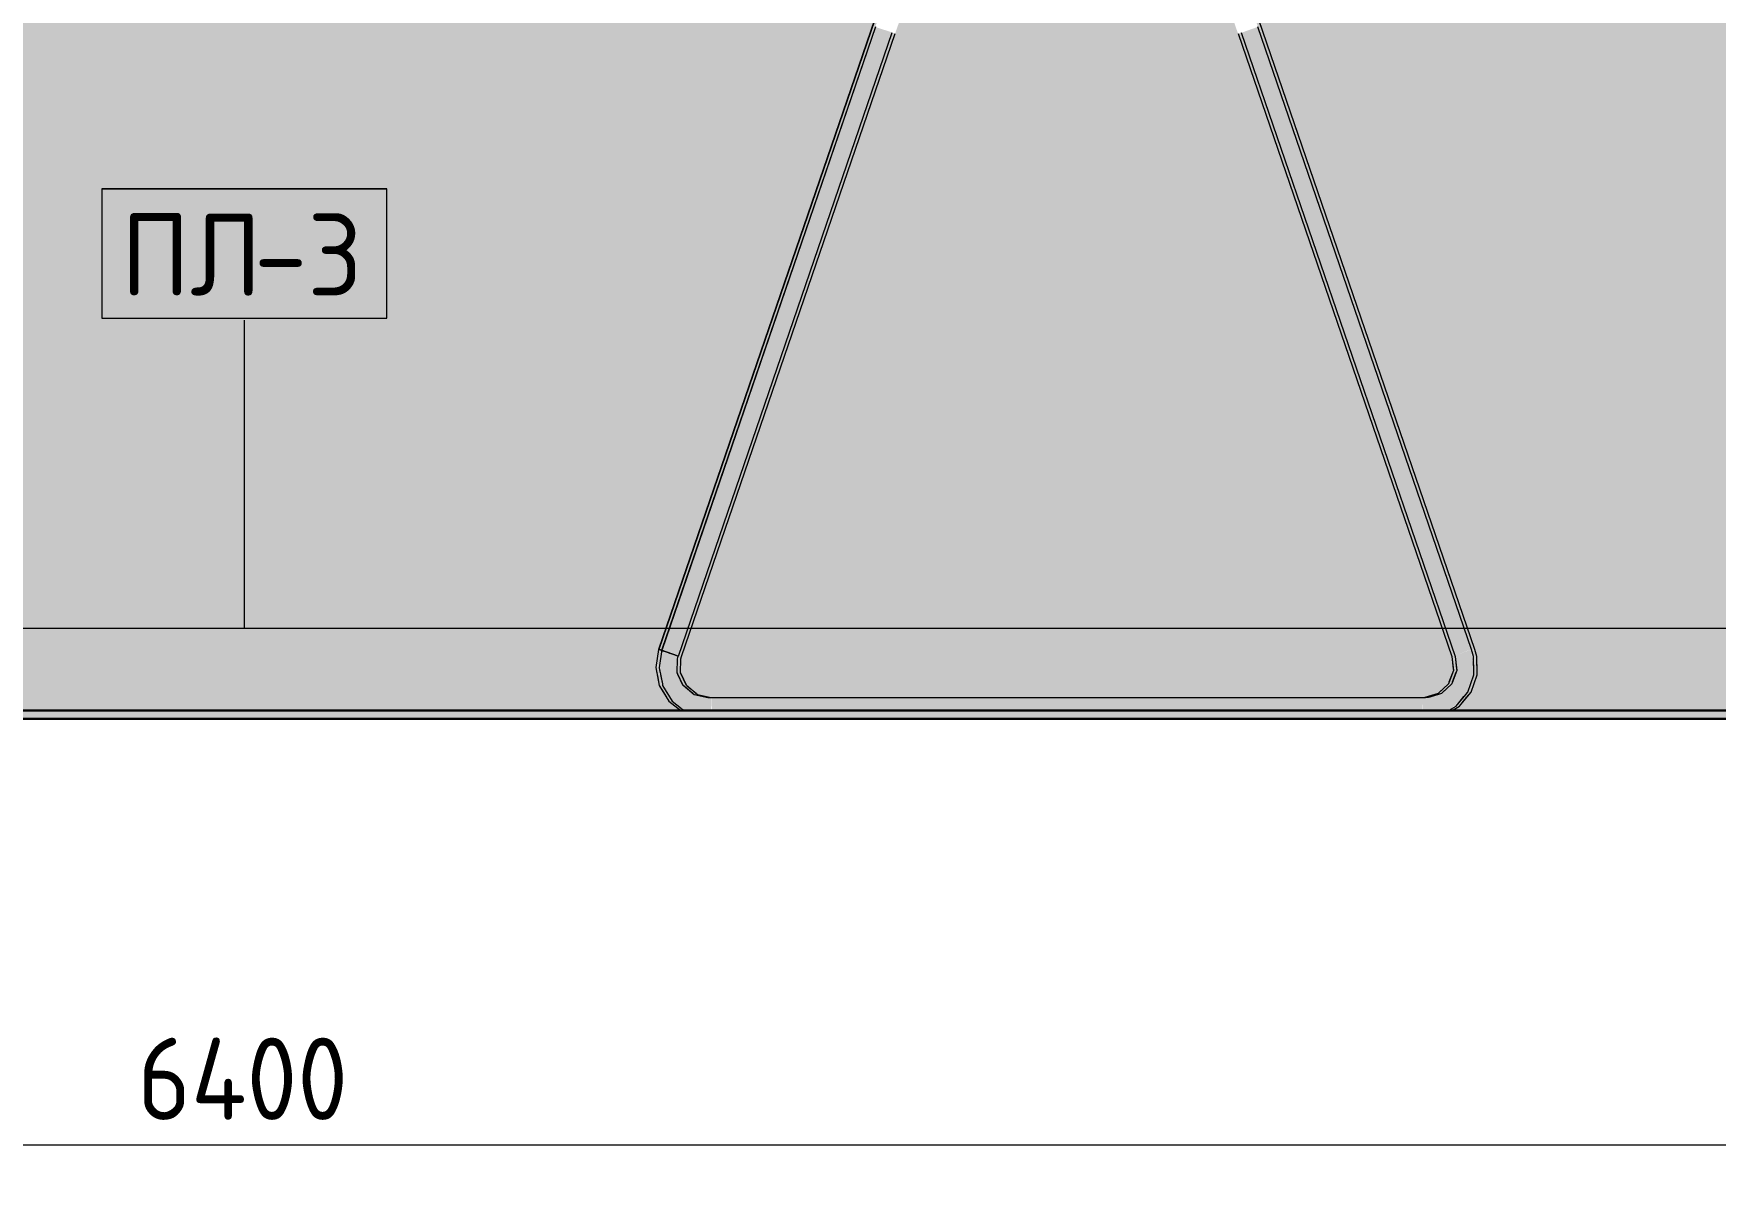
# Model space of a CAD drawing. Header units: millimetres. Extents: x 63432 to 177405, y -1987 to 27578.
# Drawn here: x 167307 to 168330, y 8105 to 8812 of the extents above; entities that cross this region are included whole.
import ezdxf

# ---------------------------------------------------------------- set-up
doc = ezdxf.new("R2010")
doc.units = ezdxf.units.MM
for name, color, linetype, lineweight in [('A-ANNO-DIMS', 7, 'Continuous', 9), ('A-ANNO-DIMS-25', 7, 'Continuous', 9), ('A-GENM-1', 7, 'Continuous', 9), ('A-GENM-IDEN', 7, 'Continuous', 9), ('A-WALL-PATT', 7, 'Continuous', 9)]:
    doc.layers.add(name, color=color, linetype=linetype, lineweight=lineweight)
for name, color, linetype, lineweight, true_color in [('A-FLOR-1', 7, 'Continuous', 9, 0x787878), ('A-FLOR-FNSH-1', 7, 'Continuous', 30, 0x3c3c3c), ('I-FURN-20', 7, 'Continuous', 9, 0x3a3a3a), ('I-FURN-21', 7, 'Continuous', 9, 0x666666), ('I-FURN-26', 7, 'Continuous', 9, 0x2d2d2d), ('I-FURN-30', 7, 'Continuous', 9, 0x4c4c4c), ('I-FURN-6', 7, 'Continuous', 9, 0xc0c0c0), ('I-FURN-61', 7, 'Continuous', 9, 0xcabbac), ('I-FURN-62', 7, 'Continuous', 9, 0x8b8b8b)]:
    doc.layers.add(name, color=color, linetype=linetype, lineweight=lineweight, true_color=true_color)
doc.layers.add('I-FURN-17', color=7, linetype='Continuous', lineweight=9, true_color=0x111111, transparency=0.7)
doc.styles.add('GOST Common_6', font='GOST_Common.ttf', dxfattribs={"height": 50})
doc.styles.add('ISOCPEUR_3', font='isocpeur.ttf', dxfattribs={"width": 0.9, "height": 50})
doc.dimstyles.new('ISO-2_0_0_9К_Средний_округл2', dxfattribs={"dimscale": 304.8, "dimtxt": 49.799059, "dimasz": 0.123031, "dimexe": 0.098425, "dimexo": 0, "dimgap": 0, "dimtad": 1, "dimdec": 0, "dimrnd": 10, "dimzin": 0, "dimdsep": 46, "dimtxsty": 'ISOCPEUR_3', "dimblk1": 'OBLIQUE', "dimblk2": 'OBLIQUE', "dimsah": 1, "dimcen": 0.09, "dimdle": 0.098425, "dimazin": 0, "dimtfac": 1, "dimtdec": 4, "dimtix": 1, "dimtmove": 0, "dimatfit": 3, "dimfxl": 1, "dimtvp": 1, "dimtolj": 1, "dimtzin": 0, "dimarcsym": 2})

# ---------------------------------------------------------------- blocks, each defined once
blk = doc.blocks.new('Chair - Tablet Arm - Chair - Tablet Arm-V86-Развертка 3_12-6')
at = {"layer": 'I-FURN-17'}
h = blk.add_hatch(color=256, dxfattribs=at)
h.paths.add_polyline_path([(-76463.9, 8450), (-76461.9, 8450), (-76328.4, 8839.5), (-76330.3, 8839.5), (-76463.6, 8450.8)])
h.paths.add_polyline_path([(-76323.3, 8834.7), (-76318.5, 8835.1), (-76318, 8837.4), (-76318.3, 8839.5), (-76327.2, 8839.5), (-76327, 8838.4), (-76325.9, 8837), (-76323.3, 8834.7)])
h.paths.add_polyline_path([(-76320.7, 8852.2), (-76312.5, 8852.2), (-76248.4, 9039.4), (-76261.8, 9039.4), (-76326, 8852.2), (-76321.6, 8852.2)])
h = blk.add_hatch(color=256, dxfattribs=at)
h.paths.add_polyline_path([(-75976.1, 8450), (-76105.3, 8826.8), (-76107.4, 8826.8), (-76104.4, 8818.1), (-76102.3, 8812.1), (-75978.1, 8450), (-75976.1, 8450)])
h.paths.add_polyline_path([(-76116, 8832.4), (-76112.2, 8836.2), (-76112, 8837.1), (-76112.2, 8838.4), (-76113.1, 8839.5), (-76120.4, 8839.5), (-76121.1, 8837.6), (-76121.2, 8835.2), (-76120.6, 8832.8), (-76119.6, 8832.7), (-76116.9, 8832.5)])
h.paths.add_polyline_path([(-76122.1, 8852.2), (-76114, 8852.2), (-76175.2, 9030.7), (-76187.2, 9026.6), (-76127.2, 8852.2), (-76122.7, 8852.2)])
for points in [[(-76450.9, 8450), (-76450.4, 8450), (-76326.2, 8812.7), (-76336.4, 8816), (-76461.6, 8450), (-76451, 8450)], [(-76448.4, 8450), (-76324.5, 8812.1), (-76326.2, 8812.4), (-76450.4, 8450), (-76448.5, 8450)], [(-75991.5, 8450), (-75989.6, 8450), (-76113.9, 8812.6), (-76115.7, 8812), (-75991.6, 8450)], [(-75989.6, 8450), (-75978.1, 8450), (-76103.7, 8816.1), (-76113.8, 8812.5), (-75999.7, 8479.4)], [(-76466.3, 8436.5), (-76466, 8437.9), (-76461.9, 8450), (-76463.9, 8450), (-76468.3, 8437.2), (-76466.9, 8436.7)], [(-76456.1, 8433.5), (-76450.5, 8450), (-76461.9, 8450), (-76466.1, 8437), (-76456.5, 8433.7)], [(-76454.3, 8432.9), (-76448.5, 8450), (-76450.5, 8449.8), (-76456.1, 8433.5), (-76454.6, 8433)], [(-75985.7, 8432.9), (-75984, 8433.7), (-75989.6, 8450), (-75991.6, 8450), (-75985.8, 8433.1)], [(-75983.9, 8433.5), (-75973.8, 8437.2), (-75978.4, 8450), (-75989.6, 8450), (-75984, 8433.7)], [(-75973.6, 8436.4), (-75971.8, 8437.2), (-75976.4, 8450), (-75978.1, 8450), (-75973.7, 8436.8)], [(-76453.5, 8400), (-76452.8, 8400.3), (-76462.3, 8408.9), (-76467.7, 8422.5), (-76466.3, 8436.5), (-76468.3, 8437), (-76469.5, 8421.8), (-76464.1, 8408.3), (-76454.5, 8400), (-76453.9, 8400)], [(-76436.3, 8407.7), (-76442.2, 8408.7), (-76447.6, 8411.4), (-76452, 8416.2), (-76454.6, 8421.9), (-76455.3, 8427), (-76454.3, 8432.9), (-76456.1, 8433.5), (-76456.3, 8433), (-76456.3, 8432.9), (-76457.3, 8426.7), (-76456.1, 8420.3), (-76453.3, 8415.2), (-76449.5, 8411.4), (-76444.2, 8408.6), (-76438.3, 8407.7)], [(-75989.4, 8400), (-75987.2, 8400.3), (-75977.8, 8408.6), (-75972.3, 8422.2), (-75974, 8437), (-75983.9, 8433.5), (-75983.5, 8431.5), (-75982.7, 8426.7), (-75983.7, 8420.7), (-75986.9, 8415), (-75990.9, 8411.1), (-75995.8, 8408.6), (-76001.7, 8407.7), (-76003.7, 8407.4), (-76003.5, 8400), (-75989.8, 8400)], [(-76001.7, 8407.7), (-75995, 8409), (-75990, 8411.8), (-75985.8, 8416.5), (-75983.5, 8421.7), (-75982.7, 8427), (-75983.9, 8433.5), (-75985.7, 8432.9), (-75984.7, 8427), (-75985.7, 8420.7), (-75988.5, 8415.4), (-75992.6, 8411.3), (-75997.8, 8408.6), (-76003.7, 8407.7)], [(-75987.4, 8400), (-75985.2, 8400.3), (-75975.8, 8408.6), (-75970.3, 8422.2), (-75971.7, 8437), (-75973.6, 8436.3), (-75972.5, 8421.7), (-75978.2, 8408), (-75987.4, 8400)], [(-76242.8, 8400), (-76003.7, 8400), (-76003.7, 8407.7), (-76436.3, 8407.7), (-76436, 8400), (-76277.5, 8400)]]:
    blk.add_hatch(color=256, dxfattribs=at).paths.add_polyline_path(points)
h = blk.add_hatch(color=256, dxfattribs=at)
h.paths.add_polyline_path([(-76438, 8400), (-76436.3, 8400), (-76436.3, 8407.7), (-76439.2, 8407.8), (-76445, 8409), (-76450.2, 8412), (-76454, 8416.2), (-76456.6, 8422), (-76457.3, 8427.1), (-76456.3, 8433), (-76456.2, 8433.2), (-76456.3, 8433.6), (-76466.3, 8436.8), (-76467.5, 8421.8), (-76461.9, 8408.2), (-76452.5, 8400), (-76438.3, 8400)])
h.paths.add_polyline_path([(-76451.7, 8409.7), (-76451.7, 8409.7), (-76451.7, 8410.9)])
at = {"layer": 'I-FURN-20'}
for p, q in [((-76467.7, 8437), (-76468.3, 8437.2)), ((-76466.4, 8436.5), (-76467.7, 8437)), ((-76466.2, 8437.2), (-76466.3, 8437)), ((-75973.7, 8437), (-75973.8, 8437.2))]:
    blk.add_line(p, q, dxfattribs=at)
at = {"layer": 'I-FURN-21'}
for p, q in [((-76456.2, 8433.1), (-76326.1, 8812.6)), ((-76113.9, 8812.6), (-75983.7, 8432.9)), ((-76468.3, 8437.2), (-76467.7, 8437)), ((-76467.7, 8437), (-76466.4, 8436.5)), ((-75971.7, 8437), (-75971.8, 8437.2)), ((-76466.8, 8419.9), (-76466, 8416.3)), ((-75985.8, 8416.3), (-75986, 8416.1)), ((-75985.5, 8417.2), (-75985.8, 8416.4)), ((-76454.1, 8401), (-76452.8, 8400)), ((-76001.7, 8407.7), (-76438.3, 8407.7))]:
    blk.add_line(p, q, dxfattribs=at)
at = {"layer": 'I-FURN-21', "flags": 128}
for points in [[(-76466.3, 8437), (-76468, 8426), (-76467.5, 8423.7)], [(-76456.8, 8430.3), (-76456.7, 8431.5), (-76456.3, 8433)], [(-75972.4, 8423.2), (-75972.6, 8432.9), (-75973.7, 8437)], [(-76456.6, 8422.3), (-76456.9, 8422.9), (-76456.9, 8424.1)], [(-75982.9, 8425.3), (-75982.8, 8424.4), (-75983.2, 8423.3)], [(-75977.4, 8409.6), (-75976.1, 8411.2), (-75972.4, 8421.7)], [(-76466, 8416.1), (-76465.8, 8415.1), (-76463, 8410.6)], [(-76452.6, 8414.5), (-76453.3, 8415.1), (-76453.5, 8415.4)], [(-76445.7, 8409.4), (-76446.7, 8409.6), (-76447.5, 8410.4)], [(-75991.5, 8410.9), (-75992, 8410.4), (-75993.2, 8410)], [(-76461, 8407.4), (-76460, 8405.6), (-76454.3, 8401.2)], [(-75999.1, 8408.1), (-76000.2, 8407.8), (-76001.7, 8407.7)], [(-75987.4, 8400.1), (-75983.1, 8402.6), (-75979.8, 8406.7)]]:
    blk.add_lwpolyline(points, dxfattribs=at)
at = {"layer": 'I-FURN-26'}
for p, q in [((-76466, 8436.4), (-76466.4, 8436.5)), ((-76464.3, 8435.8), (-76465.8, 8436.3)), ((-76463.6, 8435.6), (-76464.2, 8435.8)), ((-76461.9, 8435), (-76463.6, 8435.6)), ((-76460.9, 8434.6), (-76461.7, 8434.9)), ((-76458.5, 8433.8), (-76460.9, 8434.6)), ((-76457, 8433.3), (-76458.5, 8433.8)), ((-76456.3, 8433), (-76456.6, 8433.1))]:
    blk.add_line(p, q, dxfattribs=at)
at = {"layer": 'I-FURN-30'}
for p, q in [((-76336.3, 8816.2), (-76466.2, 8437.2)), ((-75973.8, 8437.2), (-76103.7, 8816.1)), ((-76468.2, 8437.2), (-76468.3, 8437.2)), ((-76466.4, 8436.5), (-76466, 8436.4)), ((-76465.8, 8436.3), (-76464.3, 8435.8)), ((-76464.2, 8435.8), (-76463.6, 8435.6)), ((-76463.6, 8435.6), (-76461.9, 8435)), ((-76461.7, 8434.9), (-76460.9, 8434.6)), ((-76460.9, 8434.6), (-76458.5, 8433.8)), ((-76458.5, 8433.8), (-76457, 8433.3)), ((-76456.6, 8433.1), (-76456.3, 8433)), ((-76467.5, 8423.7), (-76467.4, 8423.2)), ((-76467.4, 8422.9), (-76467.2, 8422.1)), ((-76467.1, 8421.8), (-76466.8, 8419.9)), ((-75972.4, 8422.1), (-75972.4, 8423.2)), ((-76463, 8410.6), (-76461.2, 8407.6)), ((-75978.2, 8408.6), (-75977.7, 8409.2)), ((-76003.7, 8407.7), (-76436.3, 8407.7)), ((-75979.8, 8406.7), (-75978.4, 8408.4))]:
    blk.add_line(p, q, dxfattribs=at)
at = {"layer": 'I-FURN-6'}
for p, q in [((-76454.9, 8424.1), (-76454.7, 8430.3)), ((-75985.7, 8432.9), (-75984.9, 8425.3)), ((-76451.4, 8415.4), (-76454.6, 8422.2)), ((-75985.2, 8423.3), (-75987.5, 8417.2)), ((-76445.5, 8410.4), (-76450.5, 8414.4)), ((-76436.3, 8407.7), (-76443.7, 8409.4)), ((-75995.2, 8410), (-76001.1, 8408.1)), ((-75988, 8416.1), (-75993.5, 8410.9))]:
    blk.add_line(p, q, dxfattribs=at)
at = {"layer": 'I-FURN-6', "flags": 128}
for points in [[(-76468.3, 8437.2), (-76470, 8426.2), (-76469.6, 8423.8)], [(-75970.4, 8423.4), (-75970.6, 8432.9), (-75971.7, 8437)], [(-76468.8, 8420), (-76467.9, 8415.2), (-76465.1, 8410.7)], [(-75975.4, 8409.6), (-75974, 8411.2), (-75970.4, 8421.7)], [(-76463.1, 8407.5), (-76462.1, 8405.7), (-76454.8, 8400)], [(-75985.3, 8400.1), (-75981.1, 8402.6), (-75977.8, 8406.7)]]:
    blk.add_lwpolyline(points, dxfattribs=at)
at = {"layer": 'I-FURN-62'}
for p, q in [((-76330.3, 8839.5), (-76468.2, 8437.2)), ((-75971.8, 8437.2), (-76105.3, 8826.8)), ((-76454.3, 8432.9), (-76324.3, 8812)), ((-76115.7, 8812), (-75985.7, 8432.9)), ((-76456.9, 8424.1), (-76456.8, 8430.3)), ((-75983.7, 8432.9), (-75982.9, 8425.3)), ((-76469.6, 8423.8), (-76468.8, 8420)), ((-76453.5, 8415.4), (-76456.5, 8421.9)), ((-75983.3, 8423.2), (-75985.5, 8417.2)), ((-75970.4, 8422.1), (-75970.4, 8423.2)), ((-76465.1, 8410.7), (-76463.3, 8407.7)), ((-76447.5, 8410.4), (-76452.6, 8414.5)), ((-76450.6, 8414.5), (-76451.3, 8415.1)), ((-76438.3, 8407.7), (-76445.7, 8409.4)), ((-75993.2, 8410), (-75999.1, 8408.1)), ((-75986, 8416.1), (-75991.5, 8410.9)), ((-75977.8, 8406.7), (-75975.6, 8409.3))]:
    blk.add_line(p, q, dxfattribs=at)
at = {"layer": 'I-FURN-62', "flags": 128}
for points in [[(-76454.7, 8430.3), (-76454.7, 8431.5), (-76454.3, 8432.9)], [(-76454.6, 8422.2), (-76454.9, 8422.9), (-76454.9, 8424.1)], [(-75984.9, 8425.3), (-75984.8, 8424.4), (-75985.2, 8423.3)], [(-76443.7, 8409.4), (-76444.6, 8409.6), (-76445.5, 8410.4)], [(-75993.5, 8410.9), (-75994, 8410.4), (-75995.2, 8410)], [(-75987.5, 8417.2), (-75987.8, 8416.3), (-75988, 8416.1)], [(-76001.1, 8408.1), (-76002.2, 8407.8), (-76003.7, 8407.7)]]:
    blk.add_lwpolyline(points, dxfattribs=at)
blk = doc.blocks.new('Chair - Tablet Arm - Chair - Tablet Arm-V93-Развертка 3_12-6')
at = {"layer": 'I-FURN-21'}
for p, q in [((-76467.7, 8437), (-76468.3, 8437.2)), ((-76466, 8436.4), (-76467.7, 8437)), ((-76463.6, 8435.6), (-76466, 8436.4)), ((-76460.9, 8434.6), (-76463.6, 8435.6)), ((-76458.5, 8433.8), (-76460.9, 8434.6)), ((-76456.9, 8433.2), (-76458.5, 8433.8)), ((-76456.3, 8433), (-76456.9, 8433.2))]:
    blk.add_line(p, q, dxfattribs=at)
at = {"layer": 'I-FURN-6'}
for p, q in [((-76261.6, 9040.1), (-76468.3, 8437.2)), ((-75971.7, 8437), (-76175.2, 9030.7)), ((-76456.2, 8433.1), (-76326.1, 8812.7)), ((-76454.3, 8432.9), (-76324.3, 8812)), ((-76115.7, 8812), (-75985.7, 8432.9)), ((-76113.9, 8812.6), (-75983.7, 8432.9)), ((-76460.9, 8434.6), (-76458.5, 8433.8)), ((-76001.7, 8407.7), (-76438.3, 8407.7))]:
    blk.add_line(p, q, dxfattribs=at)
at = {"layer": 'I-FURN-6', "flags": 128}
for points in [[(-76468.3, 8437.2), (-76470, 8426.2), (-76467.9, 8415.2), (-76462.1, 8405.7), (-76454.8, 8400)], [(-76468.3, 8437.2), (-76467.7, 8437), (-76466, 8436.4), (-76463.6, 8435.6), (-76460.9, 8434.6)], [(-76458.5, 8433.8), (-76456.9, 8433.2), (-76456.3, 8433)], [(-76438.3, 8407.7), (-76446.7, 8409.6), (-76453.3, 8415.1), (-76456.9, 8422.9), (-76456.7, 8431.5), (-76456.3, 8433)], [(-76436.3, 8407.7), (-76444.6, 8409.6), (-76451.3, 8415.1), (-76454.9, 8422.9), (-76454.7, 8431.5), (-76454.3, 8432.9)], [(-75985.7, 8432.9), (-75984.8, 8424.4), (-75987.8, 8416.3), (-75994, 8410.4), (-76002.2, 8407.8), (-76003.7, 8407.7)], [(-75983.7, 8432.9), (-75982.8, 8424.4), (-75985.8, 8416.3), (-75992, 8410.4), (-76000.2, 8407.8), (-76001.7, 8407.7)], [(-75985.6, 8400), (-75981.1, 8402.6), (-75974, 8411.2), (-75970.4, 8421.7), (-75970.6, 8432.9), (-75971.7, 8437)]]:
    blk.add_lwpolyline(points, dxfattribs=at)
at = {"layer": 'I-FURN-62'}
for p, q in [((-76336.3, 8816.2), (-76466.3, 8437)), ((-75973.7, 8437), (-76103.7, 8816.1)), ((-76454.1, 8401), (-76452.8, 8400)), ((-76003.7, 8407.7), (-76436.3, 8407.7))]:
    blk.add_line(p, q, dxfattribs=at)
at = {"layer": 'I-FURN-62', "flags": 128}
for points in [[(-76466.3, 8437), (-76468, 8426), (-76466, 8416.3)], [(-75987.4, 8400.1), (-75983.1, 8402.6), (-75976.1, 8411.2), (-75972.4, 8421.7), (-75972.6, 8432.9), (-75973.7, 8437)], [(-76466, 8416.1), (-76465.8, 8415.1), (-76460, 8405.6), (-76454.3, 8401.2)]]:
    blk.add_lwpolyline(points, dxfattribs=at)
blk = doc.blocks.new('Плинтус - Плинтус темный _ст_школа_-32864501-Развертка 3_12-6')
at = {"layer": 'A-GENM-1'}
h = blk.add_hatch(color=256, dxfattribs=at)
h.paths.add_polyline_path([(-73958.5, 8400), (-73504.5, 8400), (-73504.5, 8450), (-74380.7, 8450), (-74380.7, 8412), (-74183.7, 8412), (-74183.7, 8400)])
h.paths.add_polyline_path([(-79921, 8400), (-79454.6, 8400.1), (-79464.2, 8408.6), (-79469.7, 8422.3), (-79468.2, 8437.2), (-79464, 8450), (-79936, 8450), (-79936, 8400)])
h.paths.add_polyline_path([(-78981.5, 8400), (-78454.6, 8400.1), (-78464.2, 8408.6), (-78469.7, 8422.3), (-78468.2, 8437.2), (-78464, 8450), (-78976.1, 8450), (-78971.6, 8436.3), (-78970.3, 8422.2), (-78976.4, 8407.9), (-78985.3, 8400), (-78982, 8400)])
h.paths.add_polyline_path([(-74583.7, 8400), (-74583.7, 8412), (-74392.7, 8412), (-74392.7, 8450), (-75006.3, 8450), (-75006.3, 8412), (-74809.3, 8412), (-74809.3, 8400), (-74650.7, 8400)])
h.paths.add_polyline_path([(-77981.5, 8400), (-77454.6, 8400.1), (-77464.2, 8408.6), (-77469.7, 8422.3), (-77468.2, 8437.2), (-77464, 8450), (-77976.1, 8450), (-77971.6, 8436.3), (-77970.3, 8422.2), (-77976.2, 8408), (-77985.3, 8400), (-77982, 8400)])
h.paths.add_polyline_path([(-75209.3, 8400), (-75209.3, 8412), (-75018.3, 8412), (-75018.3, 8450), (-75707.6, 8450), (-75707.6, 8400), (-75343, 8400)])
h.paths.add_polyline_path([(-75732.6, 8400), (-75732.6, 8450), (-75976.1, 8450), (-75971.6, 8436.3), (-75970.3, 8422.2), (-75976.2, 8408), (-75985.3, 8400), (-75896.7, 8400)])
h.paths.add_polyline_path([(-76981.5, 8400), (-76454.6, 8400.1), (-76464.2, 8408.6), (-76469.7, 8422.3), (-76468.2, 8437.2), (-76464, 8450), (-76976.1, 8450), (-76971.6, 8436.3), (-76970.3, 8422.2), (-76976.2, 8408), (-76985.3, 8400), (-76982, 8400)])
h.paths.add_polyline_path([(-76173.6, 8407.7), (-76003.7, 8407.7), (-75997, 8409), (-75992.4, 8411.5), (-75988, 8416.1), (-75985.6, 8421.1), (-75984.7, 8427), (-75986, 8433.7), (-75991.6, 8450), (-76448.4, 8450), (-76454.4, 8432), (-76455.3, 8427), (-76454.3, 8420.7), (-76451.3, 8415.2), (-76447.5, 8411.4), (-76442.2, 8408.6), (-76436.3, 8407.7), (-76208.2, 8407.7)])
h.paths.add_polyline_path([(-79219.4, 8407.7), (-79003.7, 8407.7), (-78997, 8409), (-78992.4, 8411.5), (-78988, 8416.1), (-78985.6, 8421.1), (-78984.7, 8427), (-78986.3, 8434.5), (-78991.6, 8450), (-79448.4, 8450), (-79454.4, 8432), (-79455.3, 8427), (-79454.3, 8420.7), (-79451.3, 8415.2), (-79447.5, 8411.4), (-79442.2, 8408.6), (-79436.3, 8407.7), (-79254, 8407.7)])
h.paths.add_polyline_path([(-77281.2, 8407.7), (-77003.7, 8407.7), (-76997, 8409), (-76992.4, 8411.5), (-76988, 8416.1), (-76985.6, 8421.1), (-76984.7, 8427), (-76986.3, 8434.5), (-76991.6, 8450), (-77448.4, 8450), (-77454.4, 8432), (-77455.3, 8427), (-77454.2, 8420.6), (-77451.3, 8415.2), (-77447.5, 8411.4), (-77442.2, 8408.6), (-77436.3, 8407.7), (-77315.8, 8407.7)])
h.paths.add_polyline_path([(-78008, 8407.7), (-78003.7, 8407.7), (-77997, 8409), (-77992.4, 8411.5), (-77988, 8416.1), (-77985.6, 8421.1), (-77984.7, 8427), (-77986.3, 8434.5), (-77991.6, 8450), (-78448.4, 8450), (-78454.4, 8432), (-78455.3, 8427), (-78454.3, 8420.7), (-78451.3, 8415.2), (-78447.5, 8411.4), (-78442.2, 8408.6), (-78436.3, 8407.7), (-78042.6, 8407.7)])
for p, q in [((-76976.1, 8450), (-76463.9, 8450)), ((-76463.9, 8450), (-76463.2, 8450)), ((-76463.2, 8450), (-76461.8, 8450)), ((-76461.8, 8450), (-76461.3, 8450)), ((-76461.1, 8450), (-76459.3, 8450)), ((-76459.3, 8450), (-76458.6, 8450)), ((-76458.6, 8450), (-76456.7, 8450)), ((-76456.6, 8450), (-76455.7, 8450)), ((-76455.6, 8450), (-76453.7, 8450)), ((-76453.6, 8450), (-76453, 8450)), ((-76452.9, 8450), (-76451.1, 8450)), ((-76450.9, 8450), (-76450.5, 8450)), ((-76450.4, 8450), (-76449.2, 8450)), ((-76449.1, 8450), (-76448.5, 8450)), ((-76448.5, 8450), (-75991.5, 8450)), ((-75991.5, 8450), (-75990.9, 8450)), ((-75990.8, 8450), (-75989.6, 8450)), ((-75989.6, 8450), (-75989.1, 8450)), ((-75988.9, 8450), (-75987.1, 8450)), ((-75987, 8450), (-75986.4, 8450)), ((-75986.3, 8450), (-75984.4, 8450)), ((-75984.3, 8450), (-75983.4, 8450)), ((-75983.3, 8450), (-75981.4, 8450)), ((-75981.4, 8450), (-75980.7, 8450)), ((-75980.7, 8450), (-75978.9, 8450)), ((-75978.7, 8450), (-75978.2, 8450)), ((-75978.2, 8450), (-75976.8, 8450)), ((-75976.8, 8450), (-75976.1, 8450)), ((-75976.1, 8450), (-75732.6, 8450))]:
    blk.add_line(p, q, dxfattribs=at)
blk = doc.blocks.new('DIMBLOCK69-Развертка 3_12-6')
at = {"layer": 'A-ANNO-DIMS-25'}
for p, q in [((164235.6, 8400), (164235.6, 8105.4)), ((164235.6, 8135.4), (164235.6, 8400)), ((170636.1, 8400), (170636.1, 8105.4)), ((170636.1, 8135.4), (170636.1, 8400)), ((170636.1, 8135.4), (164235.6, 8135.4))]:
    blk.add_line(p, q, dxfattribs=at)
at = {"layer": 'A-ANNO-DIMS-25', "lineweight": 20}
for p, q in [((164235.6, 8135.4), (164254.4, 8154.2)), ((170636.1, 8135.4), (170654.9, 8154.2)), ((164235.6, 8135.4), (164216.9, 8116.7)), ((170636.1, 8135.4), (170617.4, 8116.7))]:
    blk.add_line(p, q, dxfattribs=at)
at = {"layer": 'A-ANNO-DIMS-25', "color": 0, "insert": (167370.3, 8200.8), "char_height": 50, "width": 157.442, "attachment_point": 1, "line_spacing_factor": 1.149209, "style": 'ISOCPEUR_3'}
blk.add_mtext('6400', dxfattribs=at)
blk = doc.blocks.new('_Oblique')
at = {"color": 0, "linetype": 'ByBlock', "lineweight": -2}
blk.add_line((-0.5, -0.5), (0.5, 0.5), dxfattribs=at)
blk = doc.blocks.new('Mark Reiling - Mark Reiling-26174330-Развертка 3_12-6')
at = {"layer": 'A-GENM-IDEN'}
for p, q in [((-81821.7, 8717.5), (-81821.7, 8638.7)), ((-81821.7, 8717.5), (-81648.3, 8717.5)), ((-81648.3, 8717.5), (-81821.7, 8717.5)), ((-81821.7, 8717.5), (-81821.7, 8638.7)), ((-81648.3, 8638.7), (-81648.3, 8717.5)), ((-81648.3, 8638.7), (-81648.3, 8717.5)), ((-81821.7, 8638.7), (-81648.3, 8638.7)), ((-81821.7, 8638.7), (-81648.3, 8638.7))]:
    blk.add_line(p, q, dxfattribs=at)

msp = doc.modelspace()

# ---------------------------------------------------------------- hatches: boundary and pattern name
at = {"layer": 'A-FLOR-1'}
h = msp.add_hatch(color=256, dxfattribs=at)
h.paths.add_polyline_path([(159727.5, 8395), (172889.2, 8395), (172889.2, 8400), (159695.6, 8400), (159695.7, 8395), (159700.5, 8395)])
h.paths.add_polyline_path([(177372.5, 8395), (177375.6, 8395), (177375.6, 8400), (173762, 8400), (173762, 8395), (177326.9, 8395)])
at = {"layer": 'A-WALL-PATT'}
h = msp.add_hatch(color=256, dxfattribs=at)
h.paths.add_polyline_path([(164234.6, 8450), (164691.8, 8450), (164825.3, 8839.5), (164732.4, 8839.5), (164732.4, 8852.2), (164829.6, 8852.2), (164893.8, 9039.4), (164693.9, 9039.4), (164693.9, 9052.1), (164950.4, 9052.1), (164960, 9050.6), (164969.1, 9046), (164975.8, 9039.4), (164980.9, 9029.1), (165041.6, 8852.2), (165075.3, 8852.2), (165075.3, 8840.4), (165077.8, 8840.7), (165088.5, 8844.9), (165096.1, 8849.9), (165103.5, 8857.9), (165108.4, 8866.3), (165111.4, 8876.2), (165126.5, 8961.9), (165120.2, 8963), (165158.2, 9178.8), (165164.5, 9177.4), (165151.3, 9102.6), (165163.8, 9100.4), (165123.2, 8872), (165120.1, 8861.3), (165113.4, 8849.8), (165103.5, 8839.6), (165093.2, 8832.9), (165080.8, 8828.3), (165067.6, 8826.8), (165050.3, 8826.8), (165179.7, 8450), (165691.8, 8450), (165825.3, 8839.5), (165732.4, 8839.5), (165732.4, 8852.2), (165829.6, 8852.2), (165893.8, 9039.4), (165693.9, 9039.4), (165693.9, 9052.1), (165950.4, 9052.1), (165960, 9050.6), (165969.1, 9046), (165975.8, 9039.4), (165980.9, 9029.1), (166041.6, 8852.2), (166075.3, 8852.2), (166075.3, 8840.4), (166078.4, 8840.9), (166088.5, 8844.9), (166096.1, 8849.9), (166103.5, 8857.9), (166108.4, 8866.3), (166111.4, 8876.2), (166126.5, 8961.9), (166120.2, 8963), (166158.2, 9178.8), (166164.5, 9177.4), (166151.3, 9102.6), (166163.8, 9100.4), (166123.2, 8872), (166120.1, 8861.3), (166113, 8849.4), (166103.5, 8839.6), (166093.2, 8832.9), (166080.8, 8828.3), (166067.6, 8826.8), (166050.3, 8826.8), (166179.7, 8450), (166691.8, 8450), (166825.3, 8839.5), (166732.4, 8839.5), (166732.4, 8852.2), (166829.6, 8852.2), (166893.8, 9039.4), (166693.9, 9039.4), (166693.9, 9052.1), (166950.4, 9052.1), (166960, 9050.6), (166969.1, 9046), (166975.8, 9039.4), (166980.7, 9029.9), (167041.6, 8852.2), (167075.3, 8852.2), (167075.3, 8840.4), (167077.8, 8840.7), (167088.5, 8844.9), (167096.1, 8849.9), (167103.5, 8857.9), (167108.4, 8866.3), (167111.4, 8876.2), (167126.5, 8961.9), (167120.2, 8963), (167158.2, 9178.8), (167164.5, 9177.4), (167151.3, 9102.6), (167163.8, 9100.4), (167123.2, 8872), (167120.1, 8861.3), (167113.4, 8849.8), (167103.5, 8839.6), (167093.2, 8832.9), (167080.8, 8828.3), (167067.6, 8826.8), (167050.3, 8826.8), (167179.7, 8450), (167691.8, 8450), (167825.3, 8839.5), (167732.4, 8839.5), (167732.4, 8852.2), (167829.6, 8852.2), (167893.8, 9039.4), (167693.9, 9039.4), (167693.9, 9052.1), (167950.4, 9052.1), (167960, 9050.6), (167969.1, 9046), (167975.8, 9039.4), (167980.9, 9029.1), (168041.6, 8852.2), (168075.3, 8852.2), (168075.3, 8840.4), (168077.8, 8840.7), (168088.5, 8844.9), (168096.1, 8849.9), (168103.5, 8857.9), (168108.4, 8866.3), (168111.4, 8876.2), (168126.5, 8961.9), (168120.2, 8963), (168158.2, 9178.8), (168164.5, 9177.4), (168151.3, 9102.6), (168163.8, 9100.4), (168123.2, 8872), (168120.1, 8861.3), (168113.4, 8849.8), (168103.5, 8839.6), (168093.2, 8832.9), (168080.8, 8828.3), (168067.6, 8826.8), (168050.3, 8826.8), (168179.7, 8450), (168423, 8450), (168423, 9500), (168448, 9500), (168448, 8450), (169137.3, 8450), (169137.3, 9483.6), (169149.3, 9483.6), (169149.3, 8450), (169762.9, 8450), (169762.9, 9483.6), (169774.9, 9483.6), (169774.9, 8450), (170635.6, 8450), (170635.6, 13150), (164234.6, 13150), (164234.6, 8479.4)])
h.paths.add_polyline_path([(164707.2, 8450), (165164, 8450), (165034.7, 8826.8), (164836.3, 8826.5), (164831.6, 8813.2), (164830.9, 8810.7), (164717.3, 8479.4)])
h.paths.add_polyline_path([(166164, 8450), (166034.7, 8826.8), (165836.3, 8826.5), (165831.6, 8813.2), (165830.9, 8810.7), (165707.2, 8450), (166147.6, 8450)])
h.paths.add_polyline_path([(166805.2, 8450), (167164, 8450), (167034.7, 8826.8), (166836.3, 8826.5), (166831.6, 8813.2), (166830.9, 8810.7), (166707.2, 8450), (166736, 8450)])
h.paths.add_polyline_path([(167843.5, 8450), (168164, 8450), (168034.7, 8826.8), (167836.3, 8826.5), (167831.6, 8813.2), (167830.9, 8810.7), (167707.2, 8450), (167774.3, 8450)])
h.paths.add_polyline_path([(165905.3, 8852.2), (166028.2, 8852.2), (165968.2, 9026.8), (165961.4, 9035.9), (165950.4, 9039.4), (165907.3, 9039.4), (165843.1, 8852.2), (165870.7, 8852.2)])
h.paths.add_polyline_path([(167843.1, 8852.2), (168028.2, 8852.2), (167968.2, 9026.8), (167961.4, 9035.9), (167950.4, 9039.4), (167907.3, 9039.4), (167843.5, 8853.6)])
h.paths.add_polyline_path([(164936.2, 8852.2), (165028.2, 8852.2), (164968.2, 9026.8), (164961.4, 9035.9), (164950.4, 9039.4), (164907.3, 9039.4), (164843.1, 8852.2), (164901.6, 8852.2)])
h.paths.add_polyline_path([(166863.3, 8852.2), (167028.2, 8852.2), (166968.2, 9026.8), (166961.4, 9035.9), (166950.4, 9039.4), (166907.3, 9039.4), (166843.1, 8852.2), (166858.3, 8852.2)])
h.paths.add_polyline_path([(166874.4, 9055.4), (166441.4, 9055.4), (166441.4, 9074.5), (167024.5, 9074.5), (167024.5, 9055.4), (166874.7, 9055.4)])
h.paths.add_polyline_path([(164975.7, 9055.4), (164441.4, 9055.4), (164441.4, 9074.5), (165024.5, 9074.5), (165024.5, 9055.4), (164975.8, 9055.4)])
h.paths.add_polyline_path([(168023.2, 9055.4), (167441.4, 9055.4), (167441.4, 9074.5), (168024.5, 9074.5), (168024.5, 9055.4)])
h.paths.add_polyline_path([(165766.9, 9055.4), (165441.4, 9055.4), (165441.4, 9074.5), (166024.5, 9074.5), (166024.5, 9055.4), (165836.1, 9055.4)])
h.paths.add_polyline_path([(170154, 9259), (170154, 9341), (170236, 9341), (170236, 9259), (170155, 9259)])
h.paths.add_polyline_path([(170277.8, 9259), (170277.8, 9341), (170359.8, 9341), (170359.8, 9259), (170278.8, 9259)])
h.paths.add_polyline_path([(170481.4, 9259), (170399.4, 9259), (170399.4, 9341), (170481.4, 9341), (170481.4, 9260)])
h.paths.add_polyline_path([(170155, 9260), (170235, 9260), (170235, 9340), (170155, 9340), (170155, 9262)])
h.paths.add_polyline_path([(170278.8, 9260), (170358.8, 9260), (170358.8, 9340), (170278.8, 9340), (170278.8, 9262)])
h.paths.add_polyline_path([(170480.4, 9260), (170480.4, 9340), (170400.4, 9340), (170400.4, 9260), (170478.4, 9260)])
h.paths.add_polyline_path([(170335.5, 9262), (170280.8, 9262), (170280.8, 9338), (170356.8, 9338), (170356.8, 9262), (170345.8, 9262)])
h.paths.add_polyline_path([(170197.1, 9262), (170157, 9262), (170157, 9338), (170233, 9338), (170233, 9262), (170222, 9262)])
h.paths.add_polyline_path([(170402.4, 9262), (170402.4, 9338), (170478.4, 9338), (170478.4, 9262), (170412.4, 9262)])
h.paths.add_polyline_path([(170412.4, 9272), (170468.4, 9272), (170468.4, 9328), (170412.4, 9328), (170412.4, 9273)])
h.paths.add_polyline_path([(170345.8, 9272), (170346.8, 9272), (170346.8, 9328), (170290.8, 9328), (170290.8, 9272), (170335.5, 9272)])
h.paths.add_polyline_path([(170168, 9272), (170223, 9272), (170223, 9328), (170167, 9328), (170167, 9272)])
h.paths.add_polyline_path([(170345.8, 9273), (170291.8, 9273), (170291.8, 9327), (170345.8, 9327), (170345.8, 9324)])
h.paths.add_polyline_path([(170467.4, 9273), (170413.4, 9273), (170413.4, 9327), (170467.4, 9327), (170467.4, 9324)])
h.paths.add_polyline_path([(170197.1, 9273), (170168, 9273), (170168, 9327), (170222, 9327), (170222, 9273)])
h.paths.add_polyline_path([(169762.9, 9492), (169672.9, 9492), (169672.9, 9543.6), (169684.9, 9543.6), (169684.9, 9504), (169762.9, 9504), (169762.9, 9543.6), (169774.9, 9543.6), (169774.9, 9504), (169852.9, 9504), (169852.9, 9543.6), (169864.9, 9543.6), (169864.9, 9492), (169774.9, 9492)])
h.paths.add_polyline_path([(169047.3, 9492), (169047.3, 9543.6), (169059.3, 9543.6), (169059.3, 9504), (169137.3, 9504), (169137.3, 9543.6), (169149.3, 9543.6), (169149.3, 9504), (169227.3, 9504), (169227.3, 9543.6), (169239.3, 9543.6), (169239.3, 9492), (169137.3, 9492)])

# ---------------------------------------------------------------- linework, layer by layer
at = {"layer": 'A-FLOR-FNSH-1'}
for p, q in [((173519.6, 8400), (159695.6, 8400)), ((177395.6, 8395), (159675.4, 8395))]:
    msp.add_line(p, q, dxfattribs=at)
at = {"layer": 'A-GENM-IDEN'}
msp.add_line((167435.4, 8450), (167435.4, 8637.6), dxfattribs=at)

# ---------------------------------------------------------------- block references
at = {"layer": 'A-GENM-1'}
msp.add_blockref('Плинтус - Плинтус темный _ст_школа_-32864501-Развертка 3_12-6', (244155.6, 0), dxfattribs=at)
at = {"layer": 'A-GENM-IDEN'}
msp.add_blockref('Mark Reiling - Mark Reiling-26174330-Развертка 3_12-6', (249170.4, 0), dxfattribs=at)
at = {"layer": 'I-FURN-6'}
msp.add_blockref('Chair - Tablet Arm - Chair - Tablet Arm-V93-Развертка 3_12-6', (244155.6, 0), dxfattribs=at)
at = {"layer": 'I-FURN-61'}
msp.add_blockref('Chair - Tablet Arm - Chair - Tablet Arm-V86-Развертка 3_12-6', (244155.6, 0), dxfattribs=at)

# ---------------------------------------------------------------- texts
at = {"layer": 'A-GENM-IDEN', "char_height": 50, "attachment_point": 1, "style": 'GOST Common_6'}
for s, insert, width in [('ПЛ', (167360.2, 8702.5), 98.207), ('-3', (167441.2, 8702.5), 86.181)]:
    msp.add_mtext(s, dxfattribs=dict(at, insert=insert, width=width))

# ---------------------------------------------------------------- dimensions: what is measured, and where the dimension line sits
at = {"layer": 'A-ANNO-DIMS'}
dim = msp.add_linear_dim(base=(164235.61767, 8135.44256), p1=(170636.11766, 8400), p2=(164235.61767, 8400), dimstyle='ISO-2_0_0_9К_Средний_округл2', override={"dimpost": '<>', "dimfxl": 6400.499987}, dxfattribs=at)
dim.commit()
dim.dimension.update_dxf_attribs({"geometry": 'DIMBLOCK69-Развертка 3_12-6', "text_midpoint": (167435.86767, 8160.44256)})

doc.saveas('drawing.dxf')
